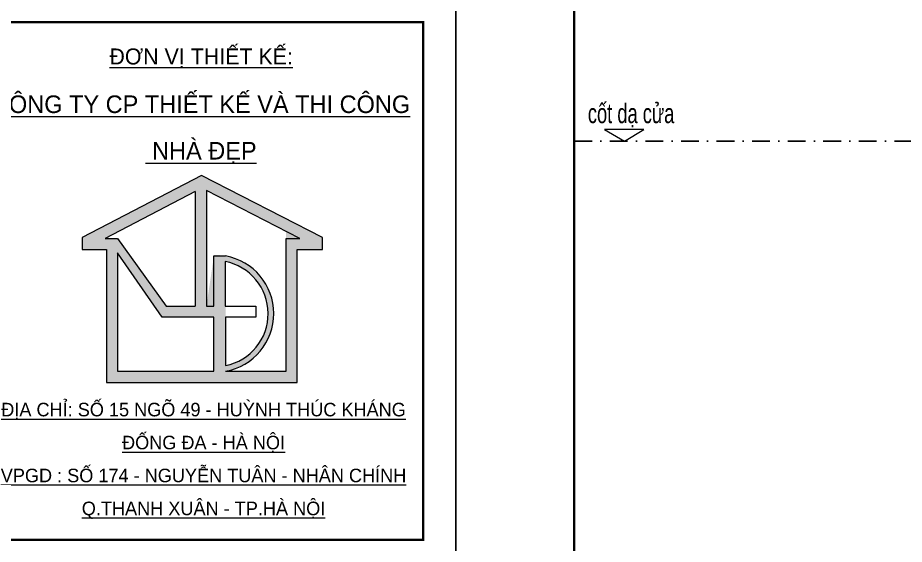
# Model space of a CAD drawing. Header units: inches. Extents: x 274208 to 641690, y -81912 to 129129.
# Drawn here: x 516239 to 518734, y 23482 to 24965 of the extents above; entities that cross this region are included whole.
import ezdxf
from ezdxf.enums import TextEntityAlignment as Align

# ---------------------------------------------------------------- set-up
doc = ezdxf.new("R2010")
doc.units = ezdxf.units.IN
doc.header["$MEASUREMENT"] = 0
doc.linetypes.add('DASHDOT', pattern=[1, 0.5, -0.25, 0, -0.25])
for name, color, linetype, lineweight in [('05.Text', 253, 'Continuous', 18), ('10.Text', 254, 'Continuous', 18), ('11.Khung bo', 32, 'Continuous', 50), ('12.Khung', 36, 'Continuous', 25), ('AUDIT_I_160217234026-0', 7, 'Continuous', 5)]:
    doc.layers.add(name, color=color, linetype=linetype, lineweight=lineweight)
doc.layers.add('Tpl_Bound', color=1, linetype='Continuous', plot=False)
doc.layers.add('TRUC', color=250, linetype='DASHDOT')
doc.styles.add('TT5_Text Dim', font='hoatbif.shx', dxfattribs={"width": 0.6})
doc.styles.add('VnAvantH', font='')
doc.styles.get('VnAvantH').set_extended_font_data('.VnAvantH')

# ---------------------------------------------------------------- blocks, each defined once
blk = doc.blocks.new('100')
at = {"layer": '05.Text'}
h = blk.add_hatch(color=3, dxfattribs=at)
h.paths.add_polyline_path([(1897374.8, -927367.2), (1897374.8, -927500.9), (1897645.9, -927500.9), (1897645.9, -928997.7), (1898856.2, -928997.7), (1899793.6, -928997.7), (1899793.6, -927501.1), (1900077.5, -927501.1), (1900077.5, -927366), (1898717.4, -926668)])
h.paths.add_polyline_path([(1898771.8, -928138.1), (1898857.8, -927562.3, -0.921492), (1898987.4, -928872.3), (1899668.1, -928872.3), (1899668.1, -927296.9), (1898771.8, -926836.9)], flags=16)
h.paths.add_polyline_path([(1898646.3, -926846.5), (1898646.3, -928138), (1898318.2, -928138), (1897771.4, -927375.4), (1897630.6, -927375.4)], flags=16)
h.paths.add_polyline_path([(1898981.8, -927635.7, -0.822042), (1898987.4, -928808.4), (1898987.4, -928139.2), (1898981.8, -928139.2)], flags=16)
h.paths.add_polyline_path([(1897771.4, -927537.1), (1898273, -928264.7), (1898856.2, -928264.7), (1898856.2, -928872.3), (1897771.4, -928872.3)], flags=16)
for p, q in [((1898717.4, -926668), (1897374.8, -927367.2)), ((1900077.5, -927366), (1898717.4, -926668)), ((1898646.3, -926846.5), (1897630.6, -927375.4)), ((1898646.3, -926846.5), (1898646.3, -928138)), ((1899821.5, -927375.6), (1898771.8, -926836.9)), ((1898771.8, -926836.9), (1898771.8, -928138.1)), ((1897374.8, -927367.2), (1897374.8, -927500.9)), ((1897630.6, -927375.4), (1897771.4, -927375.4)), ((1897771.4, -927375.4), (1897771.4, -927375.4)), ((1897771.4, -927375.4), (1898318.2, -928138)), ((1899668.1, -928872.3), (1899668.1, -927375.6)), ((1899668.1, -927375.6), (1899821.5, -927375.6)), ((1900077.5, -927501.1), (1900077.5, -927366)), ((1897374.8, -927500.9), (1897645.9, -927500.9)), ((1897645.9, -927500.9), (1897645.9, -928997.7)), ((1897771.4, -927537.1), (1897771.4, -928872.3)), ((1898273, -928264.7), (1897771.4, -927537.1)), ((1898856.2, -928138.1), (1898856.2, -927572.9)), ((1898856.2, -928138.1), (1898856.2, -927572.9)), ((1898856.2, -927572.9), (1898987.4, -927572.9)), ((1899793.6, -928997.7), (1899793.6, -927501.1)), ((1899793.6, -927501.1), (1900077.5, -927501.1)), ((1898981.8, -927635.7), (1898981.8, -928139.2)), ((1898318.2, -928138), (1898646.3, -928138)), ((1898771.8, -928138.1), (1898856.2, -928138.1)), ((1898981.8, -928139.2), (1899329.5, -928139.2)), ((1899329.5, -928139.2), (1899329.5, -928264.7)), ((1898856.2, -928264.7), (1898273, -928264.7)), ((1898856.2, -928872.3), (1898856.2, -928264.7)), ((1899329.5, -928264.7), (1898987.4, -928264.7)), ((1898987.4, -928264.7), (1898987.4, -928808.4)), ((1897771.4, -928872.3), (1898856.2, -928872.3)), ((1898987.4, -928872.3), (1899668.1, -928872.3)), ((1897645.9, -928997.7), (1898856.2, -928997.7)), ((1898856.2, -928997.7), (1899793.6, -928997.7))]:
    blk.add_line(p, q, dxfattribs=at)
for radius, start, end in [(660.4, 280.33157, 79.66843), (597.7, 281.42979, 79.11639)]:
    blk.add_arc((1898869, -928222.6), radius, start, end, dxfattribs=at)
at = {"layer": '11.Khung bo', "const_width": 26.7}
for points in [[(1860913, -945239.8), (1860913, -916940.1), (1896062.6, -916940.1), (1896062.6, -945239.8)], [(1896212.6, -930771.1), (1901212.6, -930771.1), (1901212.6, -924940), (1896212.6, -924940)]]:
    blk.add_lwpolyline(points, close=True, dxfattribs=at)
at = {"layer": '12.Khung', "color": 1}
blk.add_lwpolyline([(1901579.2, -945939.8), (1901579.2, -916240.1), (1859579.6, -916240.1), (1859579.6, -945939.8)], close=True, dxfattribs=at)
at = {"layer": '05.Text', "style": 'VnAvantH'}
for s, height, p in [('%%U®¬n vÞ thiÕt kÕ:', 179.998, (1898712.6, -925416.4)), ('%%Uc«ng ty cp thiÕt kÕ vµ thi c«ng', 197.998, (1898711.5, -925963.6)), ('%%U nhµ ®Ñp', 197.998, (1898711.5, -926487.1)), ('%%U®Þa chØ: sè 15 ngâ 49 - huúnh thóc kh¸ng', 152.459, (1898739.3, -929380)), ('%%U®èng ®a - hµ néi', 152.459, (1898739.3, -929751.2)), ('%%Uvpgd : sè 174 - nguyÔn tu©n - nh©n chÝnh', 152.459, (1898739.3, -930122.3)), ('%%Uq.thanh xu©n - tp.hµ néi', 152.459, (1898739.3, -930493.5))]:
    blk.add_text(s, height=height, dxfattribs=at).set_placement(p, align=Align.CENTER)

msp = doc.modelspace()

# ---------------------------------------------------------------- linework, layer by layer
at = {"layer": 'AUDIT_I_160217234026-0'}
msp.add_lwpolyline([(517946.7, 24617.3), (518000.5, 24649.8), (517890.4, 24649.8)], close=True, dxfattribs=at)
at = {"layer": 'Tpl_Bound', "color": 1}
for points in [[(506971.8, 19702.4), (506971.8, 27127.3), (517471.7, 27127.3), (517471.7, 19702.4)], [(517471.7, 19702.4), (517471.7, 27127.3), (527971.6, 27127.3), (527971.6, 19702.4)]]:
    msp.add_lwpolyline(points, close=True, dxfattribs=at)
at = {"layer": 'TRUC', "ltscale": 100}
msp.add_line((517805.1, 24617.3), (522198.8, 24617.3), dxfattribs=at)

# ---------------------------------------------------------------- block references
at = {"layer": '05.Text', "xscale": 0.25, "yscale": 0.25, "zscale": 0.25}
for p in [(42076.9, 256187.3), (52576.8, 256187.3)]:
    msp.add_blockref('100', p, dxfattribs=at)

# ---------------------------------------------------------------- texts
at = {"layer": '10.Text', "style": 'TT5_Text Dim', "width": 0.7}
msp.add_text('cèt d¹ cöa', height=55, dxfattribs=at).set_placement((517843.2, 24667.9))

doc.saveas('drawing.dxf')
